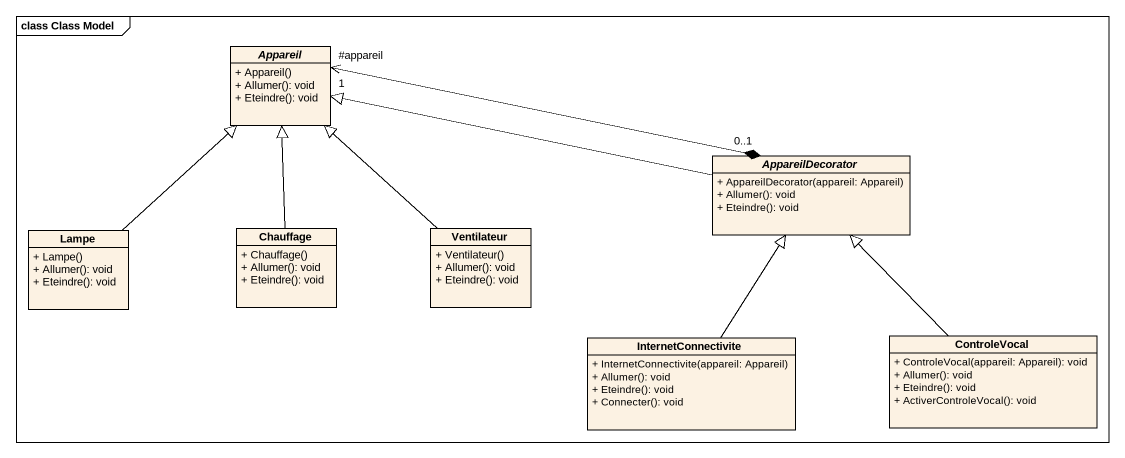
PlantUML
@startuml
mainframe class Class Model
hide circle
hide empty members
skinparam classAttributeIconSize 0
abstract class Appareil {
  + Appareil()
  + Allumer(): void
  + Eteindre(): void
}
abstract class AppareilDecorator {
  + AppareilDecorator(appareil: Appareil)
  + Allumer(): void
  + Eteindre(): void
}
class Lampe {
  + Lampe()
  + Allumer(): void
  + Eteindre(): void
}
class Chauffage {
  + Chauffage()
  + Allumer(): void
  + Eteindre(): void
}
class Ventilateur {
  + Ventilateur()
  + Allumer(): void
  + Eteindre(): void
}
class InternetConnectivite {
  + InternetConnectivite(appareil: Appareil)
  + Allumer(): void
  + Eteindre(): void
  + Connecter(): void
}
class ControleVocal {
  + ControleVocal(appareil: Appareil): void
  + Allumer(): void
  + Eteindre(): void
  + ActiverControleVocal(): void
}
Appareil "#appareil\n1" <-right-* "0..1" AppareilDecorator
AppareilDecorator -left-|> Appareil
Lampe -up-|> Appareil
Chauffage -up-|> Appareil
Ventilateur -up-|> Appareil
InternetConnectivite -up-|> AppareilDecorator
ControleVocal -up-|> AppareilDecorator
@enduml
